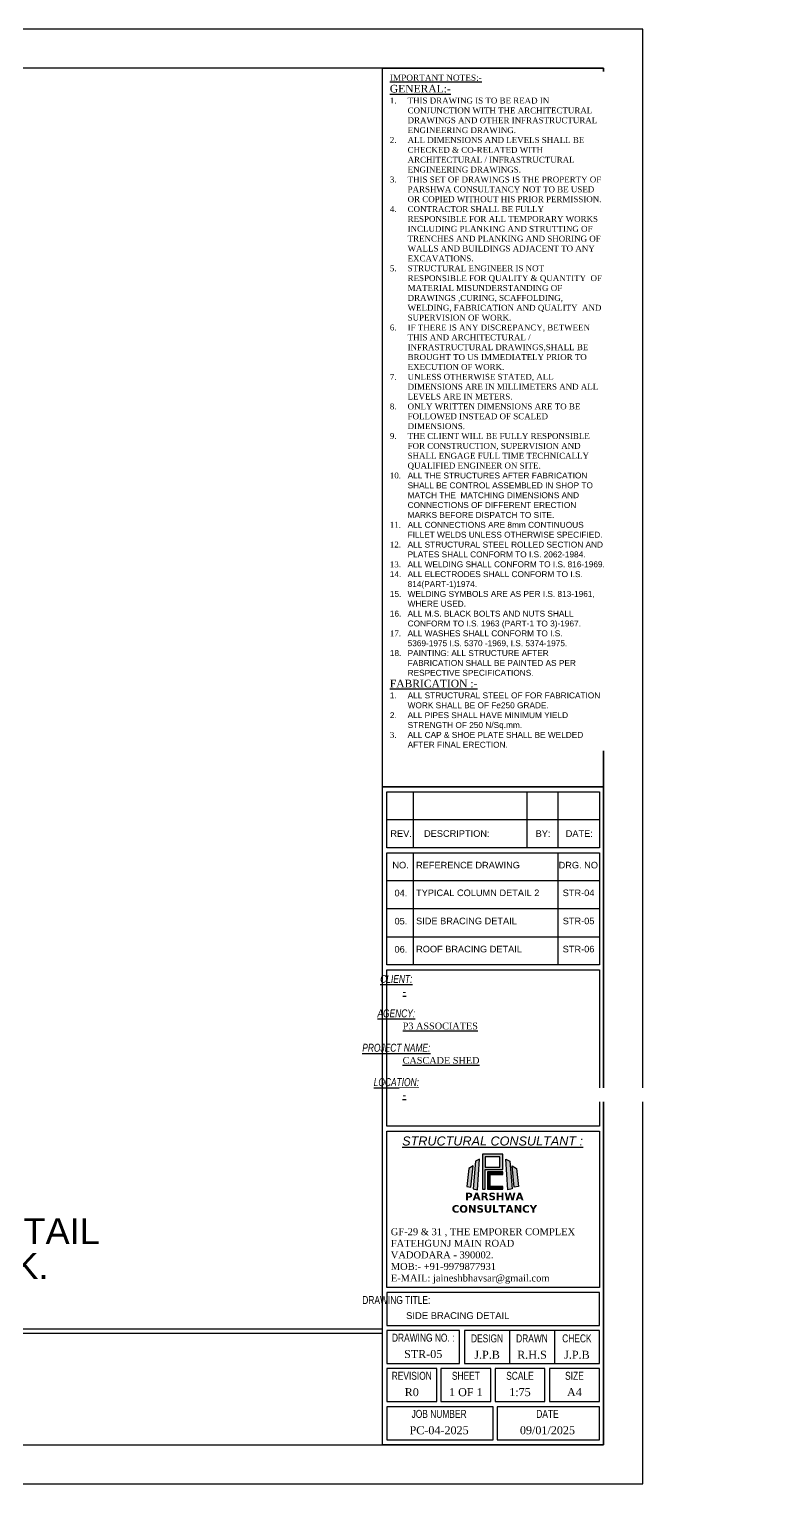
# Model space of a CAD drawing. Header units: millimetres. Extents: x 3470347 to 5996549, y -3470518 to 17149644.
# Drawn here: x 4740076 to 4749117, y 6601107 to 6618779 of the extents above; entities that cross this region are included whole.
import ezdxf
from ezdxf.enums import TextEntityAlignment as Align

# ---------------------------------------------------------------- set-up
doc = ezdxf.new("R2010")
doc.units = ezdxf.units.MM
doc.header["$MEASUREMENT"] = 0
doc.layers.get('0').update_dxf_attribs({"linetype": 'CONTINUOUS', "lineweight": 25})
doc.layers.add('Grid', color=44, linetype='CONTINUOUS')
doc.layers.add('STR TEX', color=4, linetype='CONTINUOUS')
doc.layers.add('rRCC 2', color=40, linetype='CONTINUOUS', lineweight=15)
doc.layers.add('SHEET', color=7, linetype='CONTINUOUS', lineweight=15)
doc.styles.add('Aerial', font='times.ttf')
doc.styles.add('JAINIL', font='times.ttf')
doc.styles.add('PDF Arial', font='arial.ttf')
doc.styles.get("Standard").update_dxf_attribs({"font": ''})
doc.styles.add('TEXT3', font='geniso.shx')
doc.styles.add('TEXT3 0.75NA', font='geniso.shx', dxfattribs={"width": 0.75})
doc.styles.get('Standard').set_extended_font_data('AR CENA')

# ---------------------------------------------------------------- blocks, each defined once
blk = doc.blocks.new('Q')
at = {"linetype": 'Continuous', "ltscale": 0.5}
h = blk.add_hatch(color=152, dxfattribs=at)
h.dxf.hatch_style = 1
h.paths.add_polyline_path([(6.07, 15.37), (5.53, 10.52), (6.67, 10.29), (7.27, 16.02)])
h.paths.add_polyline_path([(18.9, 15.37), (19.44, 10.52), (18.3, 10.29), (17.7, 16.02)])
h = blk.add_hatch(color=10, dxfattribs=at)
h.dxf.hatch_style = 1
h.paths.add_polyline_path([(7.87, 17.31), (7.27, 9.83), (8.41, 9.62), (8.96, 17.82)])
h.paths.add_polyline_path([(17.1, 17.31), (17.7, 9.83), (16.56, 9.62), (16.01, 17.82)])
h = blk.add_hatch(color=152, dxfattribs=at)
h.dxf.hatch_style = 1
h.paths.add_polyline_path([(9.79, 19.18), (9.79, 9.76), (10.5, 9.76), (10.5, 15.05), (15.19, 15.05), (15.19, 19.18)])
h.paths.add_polyline_path([(10.5, 18.5), (10.5, 15.72), (14.45, 15.72), (14.45, 18.5)], flags=16)
h = blk.add_hatch(color=152, dxfattribs=at)
h.dxf.hatch_style = 1
h.paths.add_polyline_path([(11.15, 14.43), (11.15, 9.76), (15.19, 9.76), (15.19, 10.52), (11.87, 10.52), (11.87, 13.69), (15.19, 13.69), (15.19, 14.43)])
at = {"color": 152, "linetype": 'Continuous'}
for points in [[(6.07, 15.37), (5.53, 10.52), (6.67, 10.29), (7.27, 16.02), (6.07, 15.37)], [(9.79, 19.18), (9.79, 9.76), (10.5, 9.76), (10.5, 15.05), (15.19, 15.05), (15.19, 19.18), (9.79, 19.18)], [(10.5, 18.5), (10.5, 15.72), (14.45, 15.72), (14.45, 18.5), (10.5, 18.5)], [(18.9, 15.37), (19.44, 10.52), (18.3, 10.29), (17.7, 16.02), (18.9, 15.37)], [(11.15, 14.43), (11.15, 9.76), (15.19, 9.76), (15.19, 10.52), (11.87, 10.52), (11.87, 13.69), (15.19, 13.69), (15.19, 14.43), (11.15, 14.43)]]:
    blk.add_lwpolyline(points, dxfattribs=at)
at = {"color": 10, "linetype": 'Continuous'}
for points in [[(7.87, 17.31), (7.27, 9.83), (8.41, 9.62), (8.96, 17.82), (7.87, 17.31)], [(17.1, 17.31), (17.7, 9.83), (16.56, 9.62), (16.01, 17.82), (17.1, 17.31)]]:
    blk.add_lwpolyline(points, dxfattribs=at)
at = {"linetype": 'Continuous', "insert": (1.32, 8.82), "char_height": 2, "attachment_point": 1}
blk.add_mtext_dynamic_manual_height_columns('\\pxqc;{\\fVerdana|b1|i0|c0|p34;\\C152;PARSHWA\\PCONSULTANCY }', width=23.282, gutter_width=1, heights=[6.3], dxfattribs=at)

msp = doc.modelspace()

# ---------------------------------------------------------------- linework, layer by layer
at = {"lineweight": 25}
for p, q in [((4744738.94, 6609513.81), (4744738.94, 6608835.56)), ((4746116.37, 6609513.81), (4746116.37, 6608835.56)), ((4746493.09, 6609513.81), (4746493.09, 6608835.56)), ((4744418.24, 6609177.22), (4746998.49, 6609177.22)), ((4744418.24, 6608096.3), (4746998.49, 6608096.3)), ((4744418.24, 6607754.63), (4746998.49, 6607754.63)), ((4723007.98, 6602990.43), (4744367.37, 6602990.43)), ((4723007.98, 6602937.77), (4744367.37, 6602937.77)), ((4745907.81, 6602970.95), (4745907.81, 6602569.09)), ((4746453.15, 6602970.95), (4746453.15, 6602569.09))]:
    msp.add_line(p, q, dxfattribs=at)
for points in [[(4747049.35, 6609574.81), (4744367.37, 6609574.81), (4744367.37, 6618304.21), (4747049.35, 6618304.21)], [(4744418.24, 6609513.81), (4746998.49, 6609513.81), (4746998.49, 6608835.56), (4744418.24, 6608835.56)], [(4746998.49, 6605453.89), (4744418.24, 6605453.89), (4744418.24, 6607351.96), (4746998.49, 6607351.96)], [(4746998.49, 6603494.82), (4744418.24, 6603494.82), (4744418.24, 6605392.89), (4746998.49, 6605392.89)], [(4744418.24, 6603031.96), (4746998.49, 6603031.96), (4746998.49, 6603433.82), (4744418.24, 6603433.82)], [(4744418.24, 6602569.09), (4745301.47, 6602569.09), (4745301.47, 6602970.95), (4744418.24, 6602970.95)], [(4745362.47, 6602569.09), (4746998.49, 6602569.09), (4746998.49, 6602970.95), (4745362.47, 6602970.95)], [(4744418.24, 6602106.23), (4745024.05, 6602106.23), (4745024.05, 6602508.09), (4744418.24, 6602508.09)], [(4745074.92, 6602106.23), (4745680.74, 6602106.23), (4745680.74, 6602508.09), (4745074.92, 6602508.09)], [(4745731.61, 6602106.23), (4746337.42, 6602106.23), (4746337.42, 6602508.09), (4745731.61, 6602508.09)], [(4746392.67, 6602106.23), (4746998.49, 6602106.23), (4746998.49, 6602508.09), (4746392.67, 6602508.09)], [(4744418.24, 6601643.36), (4745708.36, 6601643.36), (4745708.36, 6602045.23), (4744418.24, 6602045.23)], [(4745759.23, 6601643.36), (4746998.49, 6601643.36), (4746998.49, 6602045.23), (4745759.23, 6602045.23)]]:
    msp.add_lwpolyline(points, close=True, dxfattribs=at)

# ---------------------------------------------------------------- block references
at = {"lineweight": 25, "xscale": 45.23170930841692, "yscale": 45.23170930841692, "zscale": 45.23170930841692}
msp.add_blockref('Q', (4745137.95, 6604245.11), dxfattribs=at)

# ---------------------------------------------------------------- texts
at = {"lineweight": 25, "insert": (4717277.27, 6608469.14, 0), "char_height": 131.1802, "width": 35846.5673, "attachment_point": 1, "style": 'TEXT3', "bg_fill": 2}
msp.add_mtext('{\\ftimes new roman|b0|i0|c0|p0;\\L-}', dxfattribs=at)
at = {"lineweight": 25, "attachment_point": 2}
for s, insert, char_height, style in [('\\pxql;{\\farial|b0|i1|c0|p0;\\L\\C1;CLIENT:}', (4744533.54, 6607289.5), 97.2056, 'TEXT3 0.75NA'), ('\\pxql;{\\farial|b0|i1|c0|p0;\\L\\C1;AGENCY:}', (4744533.54, 6606871.72), 97.2056, 'TEXT3 0.75NA'), ('\\pxql;{\\farial|b0|i1|c0|p0;\\L\\C1;PROJECT NAME:}', (4744533.54, 6606453.94), 97.2056, 'TEXT3 0.75NA'), ('\\pxql;{\\farial|b0|i1|c0|p0;\\L\\C1;LOCATION:}', (4744533.54, 6606036.16), 97.2056, 'TEXT3 0.75NA'), ('\\pxqc;{\\farial|b0|i1|c0|p0;\\L\\W1;\\C1;STRUCTURAL CONSULTANT : }', (4745702.68, 6605327.57), 109.626, 'TEXT3 0.75NA'), ('\\pxql;{\\farial|b0|i0|c0|p0;\\C1;DRAWING TITLE:}', (4744533.54, 6603389.84), 97.2056, 'TEXT3 0.75NA'), ('\\pxqc;{\\farial|b0|i0|c0|p0;\\C1;DRAWING NO. :}', (4744859.85, 6602931.92), 97.2056, 'TEXT3 0.75NA'), ('\\pxqc;{\\farial|b0|i0|c0|p0;\\C1;DESIGN}', (4745635.14, 6602923.49), 97.2056, 'TEXT3 0.75NA'), ('\\pxqc;{\\farial|b0|i0|c0|p0;\\C1;DRAWN}', (4746180.48, 6602923.49), 97.2056, 'TEXT3 0.75NA'), ('\\pxqc;{\\farial|b0|i0|c0|p0;\\C1;CHECK}', (4746725.82, 6602923.49), 97.2056, 'TEXT3 0.75NA'), ('\\pxqc;{\\C22;STR-05}', (4744859.85, 6602733.33), 97.2056, 'JAINIL'), ('\\pxqc;{\\C22;J.P.B}', (4745635.14, 6602724.9), 97.2056, 'JAINIL'), ('\\pxqc;{\\C22;R.H.S}', (4746180.48, 6602724.9), 97.2056, 'JAINIL'), ('\\pxqc;{\\C22;J.P.B}', (4746725.82, 6602724.9), 97.2056, 'JAINIL'), ('\\pxqc;{\\farial|b0|i0|c0|p0;\\C1;REVISION}', (4744721.15, 6602469.05), 97.2056, 'TEXT3 0.75NA'), ('\\pxqc;{\\farial|b0|i0|c0|p0;\\C1;SHEET}', (4745377.83, 6602469.05), 97.2056, 'TEXT3 0.75NA'), ('\\pxqc;{\\farial|b0|i0|c0|p0;\\C1;SCALE}', (4746034.52, 6602469.05), 97.2056, 'TEXT3 0.75NA'), ('\\pxqc;{\\farial|b0|i0|c0|p0;\\C1;SIZE}', (4746695.58, 6602469.05), 97.2056, 'TEXT3 0.75NA'), ('\\pxqc;{\\C22;R0}', (4744721.15, 6602270.46), 97.2056, 'JAINIL'), ('\\pxqc;{\\C22;1 OF 1}', (4745377.83, 6602270.46), 97.2056, 'JAINIL'), ('\\pxqc;{\\C22;1:75}', (4746034.52, 6602270.46), 97.2056, 'JAINIL'), ('\\pxqc;{\\C22;A4}', (4746695.58, 6602270.46), 97.2056, 'JAINIL'), ('\\pxqc;{\\farial|b0|i0|c0|p0;\\C1;JOB NUMBER}', (4745052.99, 6602006.19), 97.2056, 'TEXT3 0.75NA'), ('\\pxqc;{\\farial|b0|i0|c0|p0;\\C1;DATE}', (4746368.55, 6602006.19), 97.2056, 'TEXT3 0.75NA'), ('\\pxqc;{\\C22;PC-04-2025}', (4745052.99, 6601807.6), 97.2056, 'JAINIL'), ('\\pxqc;{\\fTimes New Roman|b0|i0|c0|p18;\\C22;09/01/2025}', (4746368.55, 6601807.6), 97.2056, 'JAINIL')]:
    msp.add_mtext(s, dxfattribs=dict(at, insert=insert, char_height=char_height, style=style))
at = {"lineweight": 25, "attachment_point": 1, "style": 'TEXT3'}
for s, insert, char_height, width in [('{\\ftimes new roman|b0|i0|c0|p0;\\L-}', (4744611.13, 6607128.53), 82.0363, 22417.419), ('{\\ftimes new roman|b0|i0|c0|p0;\\LP3 ASSOCIATES}', (4744611.13, 6606710.75), 82.0363, 22417.419), ('{\\ftimes new roman|b0|i0|c0|p0;\\LCASCADE SHED}', (4744610.01, 6606292.92), 82.0363, 22417.419), ('{\\ftimes new roman|b0|i0|c0|p0;GF-29 & 31 , THE EMPORER COMPLEX\\PFATEHGUNJ MAIN ROAD\\PVADODARA - 390002.\\PMOB:- +91-9979877931\\PE-MAIL: jaineshbhavsar@gmail.com}', (4744466.1, 6604212.52), 84.2836, 23031.5139), ('\\pxql;{\\farial|b0|i0|c0|p0;\\C22;SIDE BRACING DETAIL}', (4744652.02, 6603192.92), 82.0363, 1545.8227)]:
    msp.add_mtext(s, dxfattribs=dict(at, insert=insert, char_height=char_height, width=width))
at = {"layer": 'rRCC 2', "style": 'PDF Arial'}
for s, p in [('PLATE P4 DETAIL', (4739077.47, 6604177.64, 0)), ('12 MM THK.', (4739077.47, 6603753.3, 0))]:
    msp.add_text(s, height=315, dxfattribs=at).set_placement(p, align=Align.MIDDLE_CENTER)
at = {"layer": 'STR TEX', "color": 6, "lineweight": 25, "char_height": 79.9964, "attachment_point": 4, "style": 'JAINIL'}
for s, insert in [('\\pxql;{\\farial|b0|i0|c0|p0;\\C31;DESCRIPTION:}', (4744870.41, 6609006.75)), ('\\pxql;{\\farial|b0|i0|c0|p0;\\C31;REV.}', (4744461.7, 6609006.75)), ('\\pxql;{\\farial|b0|i0|c0|p0;\\C31;BY:}', (4746224.93, 6609006.75)), ('\\pxql;{\\farial|b0|i0|c0|p0;\\C31;DATE:}', (4746590.05, 6609006.75)), ('\\pxql;{\\farial|b0|i0|c0|p0;\\C22;05.}', (4744511.68, 6607942.56)), ('\\pxql;{\\farial|b0|i0|c0|p0;\\C22;SIDE BRACING DETAIL}', (4744773.48, 6607945.09)), ('\\pxql;{\\farial|b0|i0|c0|p0;\\C22;STR-05}', (4746553.44, 6607945.09)), ('\\pxql;{\\farial|b0|i0|c0|p0;\\C22;06.}', (4744511.68, 6607600.89)), ('\\pxql;{\\farial|b0|i0|c0|p0;\\C22;ROOF BRACING DETAIL}', (4744773.48, 6607603.43)), ('\\pxql;{\\farial|b0|i0|c0|p0;\\C22;STR-06}', (4746553.44, 6607603.43))]:
    msp.add_mtext(s, dxfattribs=dict(at, insert=insert))

# ---------------------------------------------------------------- next in the draw order: linework, layer by layer
at = {"lineweight": 25}
for p, q in [((4744738.94, 6608774.55), (4744738.94, 6607412.97)), ((4746493.09, 6608774.55), (4746493.09, 6607412.97)), ((4744418.24, 6608437.97), (4746998.49, 6608437.97))]:
    msp.add_line(p, q, dxfattribs=at)
at = {"color": 192, "lineweight": 25}
msp.add_lwpolyline([(4722531.91, 6601107.19), (4747525.42, 6601107.19), (4747525.42, 6618779.39), (4722531.91, 6618779.39)], close=True, dxfattribs=at)
at = {"lineweight": 25}
for points in [[(4744367.37, 6609574.81), (4747049.35, 6609574.81), (4747049.35, 6601582.36), (4744367.37, 6601582.36)], [(4744418.24, 6608774.55), (4746998.49, 6608774.55), (4746998.49, 6607412.97), (4744418.24, 6607412.97)]]:
    msp.add_lwpolyline(points, close=True, dxfattribs=at)
at = {"layer": 'SHEET', "color": 220, "lineweight": 25}
msp.add_lwpolyline([(4723007.98, 6601582.36), (4747049.35, 6601582.36), (4747049.35, 6618304.21), (4723007.98, 6618304.21)], close=True, dxfattribs=at)

# ---------------------------------------------------------------- next in the draw order: texts
at = {"layer": 'STR TEX', "color": 6, "lineweight": 25, "char_height": 79.9964, "attachment_point": 4, "style": 'JAINIL'}
for s, insert in [('\\pxql;{\\farial|b0|i0|c0|p0;\\C31;NO.}', (4744485.94, 6608623.35)), ('\\pxql;{\\farial|b0|i0|c0|p0;\\C31;REFERENCE DRAWING}', (4744773.48, 6608623.35)), ('\\pxql;{\\farial|b0|i0|c0|p0;\\C31;DRG. NO.}', (4746503.79, 6608623.35)), ('\\pxql;{\\farial|b0|i0|c0|p0;\\C22;04.}', (4744511.68, 6608284.22)), ('\\pxql;{\\farial|b0|i0|c0|p0;\\C22;TYPICAL COLUMN DETAIL 2}', (4744773.48, 6608286.76)), ('\\pxql;{\\farial|b0|i0|c0|p0;\\C22;STR-04}', (4746553.44, 6608286.76))]:
    msp.add_mtext(s, dxfattribs=dict(at, insert=insert))

# ---------------------------------------------------------------- next in the draw order: texts
at = {"lineweight": 25, "insert": (4744609.9, 6605873.97), "char_height": 82.0363, "width": 22417.419, "attachment_point": 1, "style": 'TEXT3', "bg_fill": 2}
msp.add_mtext('{\\ftimes new roman|b0|i0|c0|p0;\\L-}', dxfattribs=at)
at = {"layer": 'Grid', "color": 7, "lineweight": 25, "insert": (4744455.05, 6618226.32), "char_height": 71.90095, "attachment_point": 1, "style": 'Aerial', "bg_fill": 2}
msp.add_mtext_dynamic_manual_height_columns('{\\H1.035928x;\\L\\C71;IMPORTANT NOTES:-\\P\\H1.245572x;\\C4;GENERAL:-}\\P\\pxi-3,l3,t3;1.^ITHIS DRAWING IS TO BE READ IN CONJUNCTION WITH THE ARCHITECTURAL DRAWINGS AND OTHER INFRASTRUCTURAL ENGINEERING DRAWING.\\P2.^IALL DIMENSIONS AND LEVELS SHALL BE CHECKED & CO-RELATED WITH ARCHITECTURAL / INFRASTRUCTURAL ENGINEERING DRAWINGS.\\P3.^I{\\C0;THIS SET OF DRAWINGS IS THE PROPERTY OF PARSHWA CONSULTANCY NOT TO BE USED OR COPIED WITHOUT HIS PRIOR PERMISSION.\\P4.^ICONTRACTOR SHALL BE FULLY RESPONSIBLE FOR ALL TEMPORARY WORKS INCLUDING PLANKING AND STRUTTING OF TRENCHES AND PLANKING AND SHORING OF WALLS AND BUILDINGS ADJACENT TO ANY EXCAVATIONS.\\P5.^ISTRUCTURAL ENGINEER IS NOT RESPONSIBLE FOR QUALITY & QUANTITY  OF MATERIAL MISUNDERSTANDING OF DRAWINGS ,CURING, SCAFFOLDING, WELDING, FABRICATION AND QUALITY  AND SUPERVISION OF WORK.}\\P6.^IIF THERE IS ANY DISCREPANCY, BETWEEN THIS AND ARCHITECTURAL / INFRASTRUCTURAL DRAWINGS,SHALL BE BROUGHT TO US IMMEDIATELY PRIOR TO \\A1;EXECUTION OF WORK.\\P7.^IUNLESS OTHERWISE STATED, ALL DIMENSIONS ARE IN MILLIMETERS AND ALL LEVELS ARE IN METERS.\\P8.^IONLY WRITTEN DIMENSIONS ARE TO BE FOLLOWED INSTEAD OF SCALED DIMENSIONS.\\P9.^I\\A0;\\C0;THE CLIENT WILL BE FULLY RESPONSIBLE FOR CONSTRUCTION, SUPERVISION AND SHALL ENGAGE FULL TIME TECHNICALLY QUALIFIED ENGINEER ON SITE.\\P\\A1;\\C7;10.^I\\A0;\\fArial|b0|i0|c0|p34;ALL THE STRUCTURES AFTER FABRICATION SHALL BE CONTROL ASSEMBLED IN SHOP TO MATCH THE  MATCHING DIMENSIONS AND CONNECTIONS OF DIFFERENT ERECTION MARKS BEFORE DISPATCH TO SITE.\\P\\A1;\\fTimes New Roman|b0|i0|c0|p18;11.^I\\A0;\\fArial|b0|i0|c0|p34;ALL CONNECTIONS ARE 8mm CONTINUOUS FILLET WELDS UNLESS OTHERWISE SPECIFIED.\\P\\A1;\\fTimes New Roman|b0|i0|c0|p18;12.^I\\A0;\\fArial|b0|i0|c0|p34;ALL STRUCTURAL STEEL ROLLED SECTION AND PLATES SHALL CONFORM TO I.S. 2062-1984.\\P\\A1;\\fTimes New Roman|b0|i0|c0|p18;13.^I\\A0;\\fArial|b0|i0|c0|p34;ALL WELDING SHALL CONFORM TO I.S. 816-1969.\\P14.^IALL ELECTRODES SHALL CONFORM TO I.S. 814(PART-1)1974.\\P15.^IWELDING SYMBOLS ARE AS PER I.S. 813-1961, WHERE USED.\\P16.^IALL M.S. BLACK BOLTS AND NUTS SHALL CONFORM TO I.S. 1963 (PART-1 TO 3)-1967.\\P\\A1;\\fTimes New Roman|b0|i0|c0|p18;17.^I\\A0;\\fArial|b0|i0|c0|p34;ALL WASHES SHALL CONFORM TO I.S. 5369-1975 I.S. 5370 -1969, I.S. 5374-1975.\\P18.^IPAINTING: ALL STRUCTURE AFTER FABRICATION SHALL BE PAINTED AS PER RESPECTIVE SPECIFICATIONS.\\P\\pi0,l0,tz;\\A1;\\fTimes New Roman|b0|i0|c0|p18;\\H1.290323x;\\L\\C4;FABRICATION :-\\P\\pi-3,l3,t3;\\fArial|b0|i0|c0|p34;\\H0.775x;\\l\\C7;1.^I\\A0;ALL STRUCTURAL STEEL OF FOR FABRICATION WORK SHALL BE OF Fe250 GRADE.\\P2.^IALL PIPES SHALL HAVE MINIMUM YIELD STRENGTH OF 250 N/Sq.mm.\\P\\fTimes New Roman|b0|i0|c0|p18;3.^I\\fArial|b0|i0|c0|p34;ALL CAP & SHOE PLATE SHALL BE WELDED AFTER FINAL ERECTION.', width=2592.7074, gutter_width=411.57, heights=[38057.4], dxfattribs=at)

doc.saveas('drawing.dxf')
